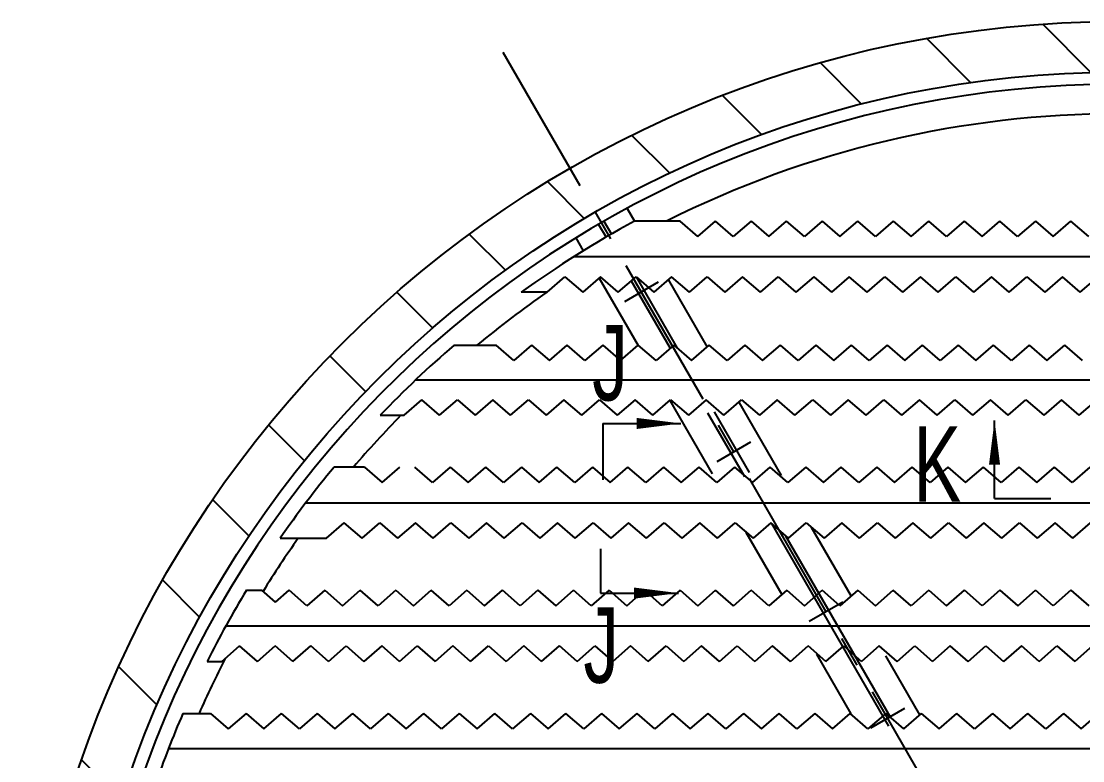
# Model space of a CAD drawing. Extents: x -2 to 23782, y -2 to 16822.
# Drawn here: x 16144 to 17869, y 6243 to 7445 of the extents above; entities that cross this region are included whole.
import ezdxf
from ezdxf.enums import TextEntityAlignment as Align

# ---------------------------------------------------------------- set-up
doc = ezdxf.new("R2010")
doc.units = 0
doc.header["$LTSCALE"] = 200
doc.header["$MEASUREMENT"] = 0
doc.linetypes.add('G', pattern=[2, 1.25, -0.25, 0.25, -0.25])
for name, color, linetype in [('01', 7, 'CONTINUOUS'), ('02', 1, 'CONTINUOUS'), ('05', 4, 'G'), ('11', 3, 'CONTINUOUS')]:
    doc.layers.add(name, color=color, linetype=linetype)
doc.styles.get("Standard").update_dxf_attribs({"font": 'thenor.shx', "width": 0.707, "bigfont": 'hztxt.shx'})

msp = doc.modelspace()

# ---------------------------------------------------------------- hatches: boundary and pattern name
at = {"layer": '02'}
h = msp.add_hatch(dxfattribs=at)
h.set_pattern_fill('ANSI31', color=256, scale=1200, angle=90, style=0)
edge = h.paths.add_edge_path(flags=16)
edge.add_arc((17926.8414, 5662.0495), 1700, 0, 360)
edge = h.paths.add_edge_path()
edge.add_arc((17926.8414, 5662.0495), 1782, 0, 360)

# ---------------------------------------------------------------- linework, layer by layer
at = {"layer": '01'}
for p, q in [((17128.7536, 7140.3782), (17140.7285, 7119.6371)), ((17082.515, 7114.4658), (17094.485, 7093.7331)), ((17091.1753, 7119.4658), (17103.1453, 7098.7331)), ((17214.8891, 7119.6371), (17140.7285, 7119.6371)), ((17243.5715, 7094.7995), (17214.7015, 7119.7995)), ((17243.5715, 7094.7995), (17272.4415, 7119.7995)), ((17301.3115, 7094.7995), (17272.4415, 7119.7995)), ((17330.1815, 7119.7995), (17301.3115, 7094.7995)), ((17330.1815, 7119.7995), (17359.0515, 7094.7995)), ((17359.0515, 7094.7995), (17387.9215, 7119.7995)), ((17416.7915, 7094.7995), (17387.9215, 7119.7995)), ((17445.6615, 7119.7995), (17416.7915, 7094.7995)), ((17445.6615, 7119.7995), (17474.5315, 7094.7995)), ((17474.5315, 7094.7995), (17503.4015, 7119.7995)), ((17532.2715, 7094.7995), (17503.4015, 7119.7995)), ((17561.1415, 7119.7995), (17532.2715, 7094.7995)), ((17561.1415, 7119.7995), (17590.0115, 7094.7995)), ((17590.0115, 7094.7995), (17618.8815, 7119.7995)), ((17647.7515, 7094.7995), (17618.8815, 7119.7995)), ((17676.6215, 7119.7995), (17647.7515, 7094.7995)), ((17676.6215, 7119.7995), (17705.4915, 7094.7995)), ((17705.4915, 7094.7995), (17734.3615, 7119.7995)), ((17763.2315, 7094.7995), (17734.3615, 7119.7995)), ((17792.1015, 7119.7995), (17763.2315, 7094.7995)), ((17792.1015, 7119.7995), (17820.9715, 7094.7995)), ((17820.9715, 7094.7995), (17849.8415, 7119.7995)), ((17878.7115, 7094.7995), (17849.8415, 7119.7995)), ((17045.6151, 7092.3782), (17057.59, 7071.6371)), ((17042.2313, 7062.0495), (17926.8414, 7062.0495)), ((16998.9129, 7004.2995), (17027.7829, 7029.2995)), ((17027.7829, 7029.2995), (17056.6529, 7004.2995)), ((17085.5229, 7029.2995), (17056.6529, 7004.2995)), ((17083.1967, 7027.2851), (17146.4413, 6917.7422)), ((17114.3929, 7004.2995), (17085.5229, 7029.2995)), ((17114.3929, 7004.2995), (17143.2629, 7029.2995)), ((17135.5446, 7022.6159), (17198.7892, 6913.0729)), ((17143.2428, 7029.2821), (17210.301, 6913.134)), ((17143.2629, 7029.2995), (17172.1329, 7004.2995)), ((17201.0029, 7029.2995), (17172.1329, 7004.2995)), ((17195.5907, 7024.6129), (17258.8354, 6915.0699)), ((17229.8729, 7004.2995), (17201.0029, 7029.2995)), ((17229.8729, 7004.2995), (17258.7429, 7029.2995)), ((17258.7429, 7029.2995), (17287.6129, 7004.2995)), ((17316.4829, 7029.2995), (17287.6129, 7004.2995)), ((17345.3529, 7004.2995), (17316.4829, 7029.2995)), ((17345.3529, 7004.2995), (17374.2229, 7029.2995)), ((17374.2229, 7029.2995), (17403.0929, 7004.2995)), ((17431.9629, 7029.2995), (17403.0929, 7004.2995)), ((17431.9629, 7029.2995), (17460.8329, 7004.2995)), ((17489.7029, 7029.2995), (17460.8329, 7004.2995)), ((17518.5729, 7004.2995), (17489.7029, 7029.2995)), ((17518.5729, 7004.2995), (17547.4429, 7029.2995)), ((17547.4429, 7029.2995), (17576.3129, 7004.2995)), ((17605.1829, 7029.2995), (17576.3129, 7004.2995)), ((17634.0529, 7004.2995), (17605.1829, 7029.2995)), ((17634.0529, 7004.2995), (17662.9229, 7029.2995)), ((17662.9229, 7029.2995), (17691.7929, 7004.2995)), ((17720.6629, 7029.2995), (17691.7929, 7004.2995)), ((17749.5329, 7004.2995), (17720.6629, 7029.2995)), ((17749.5329, 7004.2995), (17778.4029, 7029.2995)), ((17778.4029, 7029.2995), (17807.2729, 7004.2995)), ((17836.1429, 7029.2995), (17807.2729, 7004.2995)), ((17865.0129, 7004.2995), (17836.1429, 7029.2995)), ((17865.0129, 7004.2995), (17893.8829, 7029.2995)), ((16998.9129, 7004.2995), (16956.8414, 7004.2995)), ((16847.5347, 6918.0877), (16915.8804, 6918.0877)), ((16944.7504, 6893.0877), (16915.8804, 6918.0877)), ((16973.6204, 6918.0877), (16944.7504, 6893.0877)), ((16973.6204, 6918.0877), (17002.4904, 6893.0877)), ((17002.4904, 6893.0877), (17031.3604, 6918.0877)), ((17060.2304, 6893.0877), (17031.3604, 6918.0877)), ((17089.1004, 6918.0877), (17060.2304, 6893.0877)), ((17089.1004, 6918.0877), (17117.9704, 6893.0877)), ((17117.9704, 6893.0877), (17146.8404, 6918.0877)), ((17175.7104, 6893.0877), (17146.8404, 6918.0877)), ((17204.5804, 6918.0877), (17175.7104, 6893.0877)), ((17204.5804, 6918.0877), (17233.4504, 6893.0877)), ((17233.4504, 6893.0877), (17262.3204, 6918.0877)), ((17291.1904, 6893.0877), (17262.3204, 6918.0877)), ((17320.0604, 6918.0877), (17291.1904, 6893.0877)), ((17320.0604, 6918.0877), (17348.9304, 6893.0877)), ((17348.9304, 6893.0877), (17377.8004, 6918.0877)), ((17406.6704, 6893.0877), (17377.8004, 6918.0877)), ((17435.5404, 6918.0877), (17406.6704, 6893.0877)), ((17435.5404, 6918.0877), (17464.4104, 6893.0877)), ((17464.4104, 6893.0877), (17493.2804, 6918.0877)), ((17522.1504, 6893.0877), (17493.2804, 6918.0877)), ((17551.0204, 6918.0877), (17522.1504, 6893.0877)), ((17551.0204, 6918.0877), (17579.8904, 6893.0877)), ((17579.8904, 6893.0877), (17608.7604, 6918.0877)), ((17637.6304, 6893.0877), (17608.7604, 6918.0877)), ((17666.5004, 6918.0877), (17637.6304, 6893.0877)), ((17666.5004, 6918.0877), (17695.3704, 6893.0877)), ((17695.3704, 6893.0877), (17724.2404, 6918.0877)), ((17753.1104, 6893.0877), (17724.2404, 6918.0877)), ((17781.9804, 6918.0877), (17753.1104, 6893.0877)), ((17781.9804, 6918.0877), (17810.8504, 6893.0877)), ((17810.8504, 6893.0877), (17839.7204, 6918.0877)), ((17868.5904, 6893.0877), (17839.7204, 6918.0877)), ((16785.5548, 6862.0495), (17926.8414, 6862.0495)), ((16766.3244, 6804.2995), (16795.1944, 6829.2995)), ((16824.0644, 6804.2995), (16795.1944, 6829.2995)), ((16824.0644, 6804.2995), (16852.9344, 6829.2995)), ((16852.9344, 6829.2995), (16881.8044, 6804.2995)), ((16910.6744, 6829.2995), (16881.8044, 6804.2995)), ((16939.5444, 6804.2995), (16910.6744, 6829.2995)), ((16939.5444, 6804.2995), (16968.4144, 6829.2995)), ((16968.4144, 6829.2995), (16997.2844, 6804.2995)), ((17026.1544, 6829.2995), (16997.2844, 6804.2995)), ((17055.0244, 6804.2995), (17026.1544, 6829.2995)), ((17055.0244, 6804.2995), (17083.8944, 6829.2995)), ((17083.8944, 6829.2995), (17112.7644, 6804.2995)), ((17141.6344, 6829.2995), (17112.7644, 6804.2995)), ((17170.5044, 6804.2995), (17141.6344, 6829.2995)), ((17170.5044, 6804.2995), (17199.3744, 6829.2995)), ((17198.1272, 6828.2195), (17266.8825, 6709.1319)), ((17199.3744, 6829.2995), (17228.2444, 6804.2995)), ((17257.1144, 6829.2995), (17228.2444, 6804.2995)), ((17285.9844, 6804.2995), (17257.1144, 6829.2995)), ((17285.9844, 6804.2995), (17314.8544, 6829.2995)), ((17310.5213, 6825.5473), (17379.2766, 6706.4596)), ((17314.8544, 6829.2995), (17343.7244, 6804.2995)), ((17372.5944, 6829.2995), (17343.7244, 6804.2995)), ((17401.4644, 6804.2995), (17372.5944, 6829.2995)), ((17401.4644, 6804.2995), (17430.3344, 6829.2995)), ((17430.3344, 6829.2995), (17459.2044, 6804.2995)), ((17488.0744, 6829.2995), (17459.2044, 6804.2995)), ((17516.9444, 6804.2995), (17488.0744, 6829.2995)), ((17516.9444, 6804.2995), (17545.8144, 6829.2995)), ((17545.8144, 6829.2995), (17574.6844, 6804.2995)), ((17603.5544, 6829.2995), (17574.6844, 6804.2995)), ((17632.4244, 6804.2995), (17603.5544, 6829.2995)), ((17632.4244, 6804.2995), (17661.2944, 6829.2995)), ((17661.2944, 6829.2995), (17690.1644, 6804.2995)), ((17719.0344, 6829.2995), (17690.1644, 6804.2995)), ((17747.9044, 6804.2995), (17719.0344, 6829.2995)), ((17747.9044, 6804.2995), (17776.7744, 6829.2995)), ((17776.7744, 6829.2995), (17805.6444, 6804.2995)), ((17834.5144, 6829.2995), (17805.6444, 6804.2995)), ((17863.3844, 6804.2995), (17834.5144, 6829.2995)), ((17863.3844, 6804.2995), (17892.2544, 6829.2995)), ((16727.7584, 6804.2995), (16766.3244, 6804.2995)), ((17259.3566, 6808.1671), (17319.2305, 6704.4626)), ((17270.0322, 6809.6765), (17326.9287, 6711.1289)), ((17089.2065, 6790.9229), (17089.2065, 6715.8512)), ((17089.2065, 6762.0529), (17089.2065, 6699.515)), ((16701.8016, 6719.7995), (16652.5965, 6719.7995)), ((16701.8016, 6719.7995), (16730.6716, 6694.7995)), ((16730.6716, 6694.7995), (16759.5416, 6719.7995)), ((16812.6163, 6694.7995), (16783.7463, 6719.7995)), ((16841.4863, 6719.7995), (16812.6163, 6694.7995)), ((16841.4863, 6719.7995), (16870.3563, 6694.7995)), ((16870.3563, 6694.7995), (16899.2263, 6719.7995)), ((16928.0963, 6694.7995), (16899.2263, 6719.7995)), ((16956.9663, 6719.7995), (16928.0963, 6694.7995)), ((16956.9663, 6719.7995), (16985.8363, 6694.7995)), ((16985.8363, 6694.7995), (17014.7063, 6719.7995)), ((17043.5763, 6694.7995), (17014.7063, 6719.7995)), ((17072.4463, 6719.7995), (17043.5763, 6694.7995)), ((17072.4463, 6719.7995), (17101.3163, 6694.7995)), ((17101.3163, 6694.7995), (17130.1863, 6719.7995)), ((17159.0563, 6694.7995), (17130.1863, 6719.7995)), ((17187.9263, 6719.7995), (17159.0563, 6694.7995)), ((17187.9263, 6719.7995), (17216.7963, 6694.7995)), ((17216.7963, 6694.7995), (17245.6663, 6719.7995)), ((17274.5363, 6694.7995), (17245.6663, 6719.7995)), ((17303.4063, 6719.7995), (17274.5363, 6694.7995)), ((17303.4063, 6719.7995), (17332.2763, 6694.7995)), ((17332.2763, 6694.7995), (17361.1463, 6719.7995)), ((17390.0163, 6694.7995), (17361.1463, 6719.7995)), ((17418.8863, 6719.7995), (17390.0163, 6694.7995)), ((17418.8863, 6719.7995), (17447.7563, 6694.7995)), ((17447.7563, 6694.7995), (17476.6263, 6719.7995)), ((17505.4963, 6694.7995), (17476.6263, 6719.7995)), ((17534.3663, 6719.7995), (17505.4963, 6694.7995)), ((17534.3663, 6719.7995), (17563.2363, 6694.7995)), ((17563.2363, 6694.7995), (17592.1063, 6719.7995)), ((17620.9763, 6694.7995), (17592.1063, 6719.7995)), ((17649.8463, 6719.7995), (17620.9763, 6694.7995)), ((17649.8463, 6719.7995), (17678.7163, 6694.7995)), ((17678.7163, 6694.7995), (17707.5863, 6719.7995)), ((17736.4563, 6694.7995), (17707.5863, 6719.7995)), ((17765.3263, 6719.7995), (17736.4563, 6694.7995)), ((17765.3263, 6719.7995), (17794.1963, 6694.7995)), ((17794.1963, 6694.7995), (17823.0663, 6719.7995)), ((17851.9363, 6694.7995), (17823.0663, 6719.7995)), ((17880.8063, 6719.7995), (17851.9363, 6694.7995)), ((16606.7903, 6662.0495), (17926.8414, 6662.0495)), ((17725.7429, 6669.0475), (17800.8146, 6669.0475)), ((17754.6129, 6669.0475), (17817.1508, 6669.0475)), ((16640.4151, 6604.2995), (16669.2851, 6629.2995)), ((16698.1551, 6604.2995), (16669.2851, 6629.2995)), ((16698.1551, 6604.2995), (16727.0251, 6629.2995)), ((16727.0251, 6629.2995), (16755.8951, 6604.2995)), ((16784.7651, 6629.2995), (16755.8951, 6604.2995)), ((16813.6351, 6604.2995), (16784.7651, 6629.2995)), ((16813.6351, 6604.2995), (16842.5051, 6629.2995)), ((16842.5051, 6629.2995), (16871.3751, 6604.2995)), ((16900.2451, 6629.2995), (16871.3751, 6604.2995)), ((16929.1151, 6604.2995), (16900.2451, 6629.2995)), ((16929.1151, 6604.2995), (16957.9851, 6629.2995)), ((16957.9851, 6629.2995), (16986.8551, 6604.2995)), ((17015.7251, 6629.2995), (16986.8551, 6604.2995)), ((17044.5951, 6604.2995), (17015.7251, 6629.2995)), ((17044.5951, 6604.2995), (17073.4651, 6629.2995)), ((17073.4651, 6629.2995), (17102.3351, 6604.2995)), ((17131.2051, 6629.2995), (17102.3351, 6604.2995)), ((17160.0751, 6604.2995), (17131.2051, 6629.2995)), ((17160.0751, 6604.2995), (17188.9451, 6629.2995)), ((17188.9451, 6629.2995), (17217.8151, 6604.2995)), ((17246.6851, 6629.2995), (17217.8151, 6604.2995)), ((17275.5551, 6604.2995), (17246.6851, 6629.2995)), ((17275.5551, 6604.2995), (17304.4251, 6629.2995)), ((17304.4251, 6629.2995), (17333.2951, 6604.2995)), ((17362.1651, 6629.2995), (17333.2951, 6604.2995)), ((17391.0351, 6604.2995), (17362.1651, 6629.2995)), ((17363.0865, 6628.5016), (17553.2835, 6299.0707)), ((17391.0351, 6604.2995), (17419.9051, 6629.2995)), ((17419.9051, 6629.2995), (17448.7751, 6604.2995)), ((17477.6451, 6629.2995), (17448.7751, 6604.2995)), ((17506.5151, 6604.2995), (17477.6451, 6629.2995)), ((17506.5151, 6604.2995), (17535.3851, 6629.2995)), ((17535.3851, 6629.2995), (17564.2551, 6604.2995)), ((17593.1251, 6629.2995), (17564.2551, 6604.2995)), ((17621.9951, 6604.2995), (17593.1251, 6629.2995)), ((17621.9951, 6604.2995), (17650.8651, 6629.2995)), ((17650.8651, 6629.2995), (17679.7351, 6604.2995)), ((17708.6051, 6629.2995), (17679.7351, 6604.2995)), ((17737.4751, 6604.2995), (17708.6051, 6629.2995)), ((17737.4751, 6604.2995), (17766.3451, 6629.2995)), ((17766.3451, 6629.2995), (17795.2151, 6604.2995)), ((17824.0851, 6629.2995), (17795.2151, 6604.2995)), ((17852.9551, 6604.2995), (17824.0851, 6629.2995)), ((17852.9551, 6604.2995), (17881.8251, 6629.2995)), ((17321.5209, 6614.4954), (17380.1412, 6512.9621)), ((17386.1786, 6608.5051), (17556.728, 6313.1048)), ((17427.7442, 6622.5113), (17492.5353, 6510.2898)), ((16564.9677, 6604.2995), (16640.4151, 6604.2995)), ((17085.2676, 6587.3292), (17085.2676, 6515.2342)), ((16510.2257, 6519.7995), (16535.2977, 6519.7995)), ((16557.4874, 6500.5844), (16535.2977, 6519.7995)), ((16557.4874, 6500.5844), (16579.6771, 6519.7995)), ((16608.5471, 6494.7995), (16579.6771, 6519.7995)), ((16637.4171, 6519.7995), (16608.5471, 6494.7995)), ((16637.4171, 6519.7995), (16666.2871, 6494.7995)), ((16666.2871, 6494.7995), (16695.1571, 6519.7995)), ((16724.0271, 6494.7995), (16695.1571, 6519.7995)), ((16752.8971, 6519.7995), (16724.0271, 6494.7995)), ((16752.8971, 6519.7995), (16781.7671, 6494.7995)), ((16781.7671, 6494.7995), (16810.6371, 6519.7995)), ((16839.5071, 6494.7995), (16810.6371, 6519.7995)), ((16868.3771, 6519.7995), (16839.5071, 6494.7995)), ((16868.3771, 6519.7995), (16897.2471, 6494.7995)), ((16897.2471, 6494.7995), (16926.1171, 6519.7995)), ((16954.9871, 6494.7995), (16926.1171, 6519.7995)), ((16983.8571, 6519.7995), (16954.9871, 6494.7995)), ((16983.8571, 6519.7995), (17012.7271, 6494.7995)), ((17012.7271, 6494.7995), (17041.5971, 6519.7995)), ((17070.4671, 6494.7995), (17041.5971, 6519.7995)), ((17099.3371, 6519.7995), (17070.4671, 6494.7995)), ((17099.3371, 6519.7995), (17128.2071, 6494.7995)), ((17128.2071, 6494.7995), (17157.0771, 6519.7995)), ((17185.9471, 6494.7995), (17157.0771, 6519.7995)), ((17214.8171, 6519.7995), (17185.9471, 6494.7995)), ((17214.8171, 6519.7995), (17243.6871, 6494.7995)), ((17243.6871, 6494.7995), (17272.5571, 6519.7995)), ((17301.4271, 6494.7995), (17272.5571, 6519.7995)), ((17301.4271, 6494.7995), (17330.2971, 6519.7995)), ((17359.1671, 6494.7995), (17330.2971, 6519.7995)), ((17388.0371, 6519.7995), (17359.1671, 6494.7995)), ((17388.0371, 6519.7995), (17416.9071, 6494.7995)), ((17416.9071, 6494.7995), (17445.7771, 6519.7995)), ((17474.6471, 6494.7995), (17445.7771, 6519.7995)), ((17503.5171, 6519.7995), (17474.6471, 6494.7995)), ((17503.5171, 6519.7995), (17532.3871, 6494.7995)), ((17532.3871, 6494.7995), (17561.2571, 6519.7995)), ((17590.1271, 6494.7995), (17561.2571, 6519.7995)), ((17618.9971, 6519.7995), (17590.1271, 6494.7995)), ((17618.9971, 6519.7995), (17647.8671, 6494.7995)), ((17647.8671, 6494.7995), (17676.7371, 6519.7995)), ((17705.6071, 6494.7995), (17676.7371, 6519.7995)), ((17734.4771, 6519.7995), (17705.6071, 6494.7995)), ((17734.4771, 6519.7995), (17763.3471, 6494.7995)), ((17763.3471, 6494.7995), (17792.2171, 6519.7995)), ((17821.0871, 6494.7995), (17792.2171, 6519.7995)), ((17849.9571, 6519.7995), (17821.0871, 6494.7995)), ((17849.9571, 6519.7995), (17878.8271, 6494.7995)), ((16476.8293, 6462.0495), (17926.8414, 6462.0495)), ((16470.2468, 6404.2995), (16499.1168, 6429.2995)), ((16527.9868, 6404.2995), (16499.1168, 6429.2995)), ((16527.9868, 6404.2995), (16556.8568, 6429.2995)), ((16585.7268, 6404.2995), (16556.8568, 6429.2995)), ((16585.7268, 6404.2995), (16614.5968, 6429.2995)), ((16643.4668, 6404.2995), (16614.5968, 6429.2995)), ((16643.4668, 6404.2995), (16672.3368, 6429.2995)), ((16672.3368, 6429.2995), (16701.2068, 6404.2995)), ((16730.0768, 6429.2995), (16701.2068, 6404.2995)), ((16758.9468, 6404.2995), (16730.0768, 6429.2995)), ((16758.9468, 6404.2995), (16787.8168, 6429.2995)), ((16787.8168, 6429.2995), (16816.6868, 6404.2995)), ((16845.5568, 6429.2995), (16816.6868, 6404.2995)), ((16874.4268, 6404.2995), (16845.5568, 6429.2995)), ((16874.4268, 6404.2995), (16903.2968, 6429.2995)), ((16903.2968, 6429.2995), (16932.1668, 6404.2995)), ((16961.0368, 6429.2995), (16932.1668, 6404.2995)), ((16989.9068, 6404.2995), (16961.0368, 6429.2995)), ((16989.9068, 6404.2995), (17018.7768, 6429.2995)), ((17047.6468, 6404.2995), (17018.7768, 6429.2995)), ((17047.6468, 6404.2995), (17076.5168, 6429.2995)), ((17076.5168, 6429.2995), (17105.3868, 6404.2995)), ((17134.2568, 6429.2995), (17105.3868, 6404.2995)), ((17163.1268, 6404.2995), (17134.2568, 6429.2995)), ((17163.1268, 6404.2995), (17191.9968, 6429.2995)), ((17191.9968, 6429.2995), (17220.8668, 6404.2995)), ((17249.7368, 6429.2995), (17220.8668, 6404.2995)), ((17278.6068, 6404.2995), (17249.7368, 6429.2995)), ((17278.6068, 6404.2995), (17307.4768, 6429.2995)), ((17307.4768, 6429.2995), (17336.3468, 6404.2995)), ((17365.2168, 6429.2995), (17336.3468, 6404.2995)), ((17394.0868, 6404.2995), (17365.2168, 6429.2995)), ((17394.0868, 6404.2995), (17422.9568, 6429.2995)), ((17451.8268, 6404.2995), (17422.9568, 6429.2995)), ((17451.8268, 6404.2995), (17480.6968, 6429.2995)), ((17480.6968, 6429.2995), (17509.5668, 6404.2995)), ((17538.4368, 6429.2995), (17509.5668, 6404.2995)), ((17567.3068, 6404.2995), (17538.4368, 6429.2995)), ((17567.3068, 6404.2995), (17596.1768, 6429.2995)), ((17596.1768, 6429.2995), (17625.0468, 6404.2995)), ((17653.9168, 6429.2995), (17625.0468, 6404.2995)), ((17682.7868, 6404.2995), (17653.9168, 6429.2995)), ((17682.7868, 6404.2995), (17711.6568, 6429.2995)), ((17711.6568, 6429.2995), (17740.5268, 6404.2995)), ((17769.3968, 6429.2995), (17740.5268, 6404.2995)), ((17798.2668, 6404.2995), (17769.3968, 6429.2995)), ((17798.2668, 6404.2995), (17827.1368, 6429.2995)), ((17827.1368, 6429.2995), (17856.0068, 6404.2995)), ((17884.8768, 6429.2995), (17856.0068, 6404.2995)), ((16446.4361, 6404.2995), (16470.2468, 6404.2995)), ((17436.2682, 6415.7472), (17492.0703, 6319.0952)), ((17548.6623, 6413.0749), (17603.9222, 6317.3621)), ((16407.0059, 6319.7995), (16451.9369, 6319.7995)), ((16451.9369, 6319.7995), (16480.8069, 6294.7995)), ((16509.6769, 6319.7995), (16480.8069, 6294.7995)), ((16509.6769, 6319.7995), (16538.5469, 6294.7995)), ((16538.5469, 6294.7995), (16567.4169, 6319.7995)), ((16596.2869, 6294.7995), (16567.4169, 6319.7995)), ((16625.1569, 6319.7995), (16596.2869, 6294.7995)), ((16625.1569, 6319.7995), (16654.0269, 6294.7995)), ((16654.0269, 6294.7995), (16682.8969, 6319.7995)), ((16711.7669, 6294.7995), (16682.8969, 6319.7995)), ((16740.6369, 6319.7995), (16711.7669, 6294.7995)), ((16740.6369, 6319.7995), (16769.5069, 6294.7995)), ((16769.5069, 6294.7995), (16798.3769, 6319.7995)), ((16827.2469, 6294.7995), (16798.3769, 6319.7995)), ((16856.1169, 6319.7995), (16827.2469, 6294.7995)), ((16856.1169, 6319.7995), (16884.9869, 6294.7995)), ((16884.9869, 6294.7995), (16913.8569, 6319.7995)), ((16942.7269, 6294.7995), (16913.8569, 6319.7995)), ((16971.5969, 6319.7995), (16942.7269, 6294.7995)), ((16971.5969, 6319.7995), (17000.4669, 6294.7995)), ((17000.4669, 6294.7995), (17029.3369, 6319.7995)), ((17058.2069, 6294.7995), (17029.3369, 6319.7995)), ((17087.0769, 6319.7995), (17058.2069, 6294.7995)), ((17087.0769, 6319.7995), (17115.9469, 6294.7995)), ((17115.9469, 6294.7995), (17144.8169, 6319.7995)), ((17173.6869, 6294.7995), (17144.8169, 6319.7995)), ((17202.5569, 6319.7995), (17173.6869, 6294.7995)), ((17202.5569, 6319.7995), (17231.4269, 6294.7995)), ((17231.4269, 6294.7995), (17260.2969, 6319.7995)), ((17289.1669, 6294.7995), (17260.2969, 6319.7995)), ((17318.0369, 6319.7995), (17289.1669, 6294.7995)), ((17318.0369, 6319.7995), (17346.9069, 6294.7995)), ((17346.9069, 6294.7995), (17375.7769, 6319.7995)), ((17404.6469, 6294.7995), (17375.7769, 6319.7995)), ((17433.5169, 6319.7995), (17404.6469, 6294.7995)), ((17433.5169, 6319.7995), (17462.3869, 6294.7995)), ((17462.3869, 6294.7995), (17491.2569, 6319.7995)), ((17520.1269, 6294.7995), (17491.2569, 6319.7995)), ((17548.9969, 6319.7995), (17520.1269, 6294.7995)), ((17548.9969, 6319.7995), (17577.8669, 6294.7995)), ((17606.7369, 6319.7995), (17577.8669, 6294.7995)), ((17606.7369, 6319.7995), (17635.6069, 6294.7995)), ((17635.6069, 6294.7995), (17664.4769, 6319.7995)), ((17693.3469, 6294.7995), (17664.4769, 6319.7995)), ((17722.2169, 6319.7995), (17693.3469, 6294.7995)), ((17722.2169, 6319.7995), (17751.0869, 6294.7995)), ((17751.0869, 6294.7995), (17779.9569, 6319.7995)), ((17808.8269, 6294.7995), (17779.9569, 6319.7995)), ((17837.6969, 6319.7995), (17808.8269, 6294.7995)), ((17837.6969, 6319.7995), (17866.5669, 6294.7995)), ((17866.5669, 6294.7995), (17895.4369, 6319.7995)), ((17926.8414, 6262.0495), (16383.2952, 6262.0495))]:
    msp.add_line(p, q, dxfattribs=at)
for radius in [1782, 1700]:
    msp.add_circle((17926.8414, 5662.0495), radius, dxfattribs=at)
for radius, start, end in [(1680, 1.6372451, 178.3627549), (1632, 63.2691886, 116.7308114), (1656.0601, 118.3390804, 125.8544036), (1632, 124.6684785, 129.6792129), (1656.0601, 130.6722877, 136.3905116), (1632, 135.5803696, 139.5991554), (1656.0601, 140.3039524, 145.3215057), (1632, 144.7349928, 148.3654677), (1656.0601, 148.8054143, 153.3715942), (1632, 152.7534311, 156.2320711), (1656.0601, 156.5981443, 160.8869105)]:
    msp.add_arc((17926.8414, 5662.0495), radius, start, end, dxfattribs=at)
at = {"layer": '02'}
for p, q in [((17725.7429, 6669.0475), (17725.7429, 6795.933)), ((17089.2065, 6790.9229), (17216.092, 6790.9229)), ((17085.2676, 6515.2342), (17212.1531, 6515.2342))]:
    msp.add_line(p, q, dxfattribs=at)
for points in [[(17216.092, 6790.9229, 0, 18, 0), (17144.092, 6790.9229, 0, 0, 0)], [(17725.7429, 6795.933, 0, 18, 0), (17725.7429, 6723.933, 0, 0, 0)], [(17212.1531, 6515.2342, 0, 18, 0), (17140.1531, 6515.2342, 0, 0, 0)]]:
    msp.add_lwpolyline(points, format="xyseb", dxfattribs=at)
at = {"layer": '05'}
for p, q in [((16926.8414, 7394.1003), (17926.8414, 5662.0495)), ((17179.43, 7020.3172), (17124.4609, 6988.5808)), ((17329.43, 6760.5095), (17274.4609, 6728.7731)), ((17479.43, 6500.7019), (17424.4609, 6468.9655)), ((17579.43, 6327.4968), (17524.4609, 6295.7604))]:
    msp.add_line(p, q, dxfattribs=at)

# ---------------------------------------------------------------- texts
at = {"layer": '11', "width": 0.707}
for s, p in [('J', (17072.0036, 6791.547)), ('K', (17594.1997, 6627.0346)), ('J', (17057.7267, 6332.7075))]:
    msp.add_text(s, height=122.5, dxfattribs=at).set_placement(p, align=Align.BOTTOM_LEFT)

doc.saveas('drawing.dxf')
